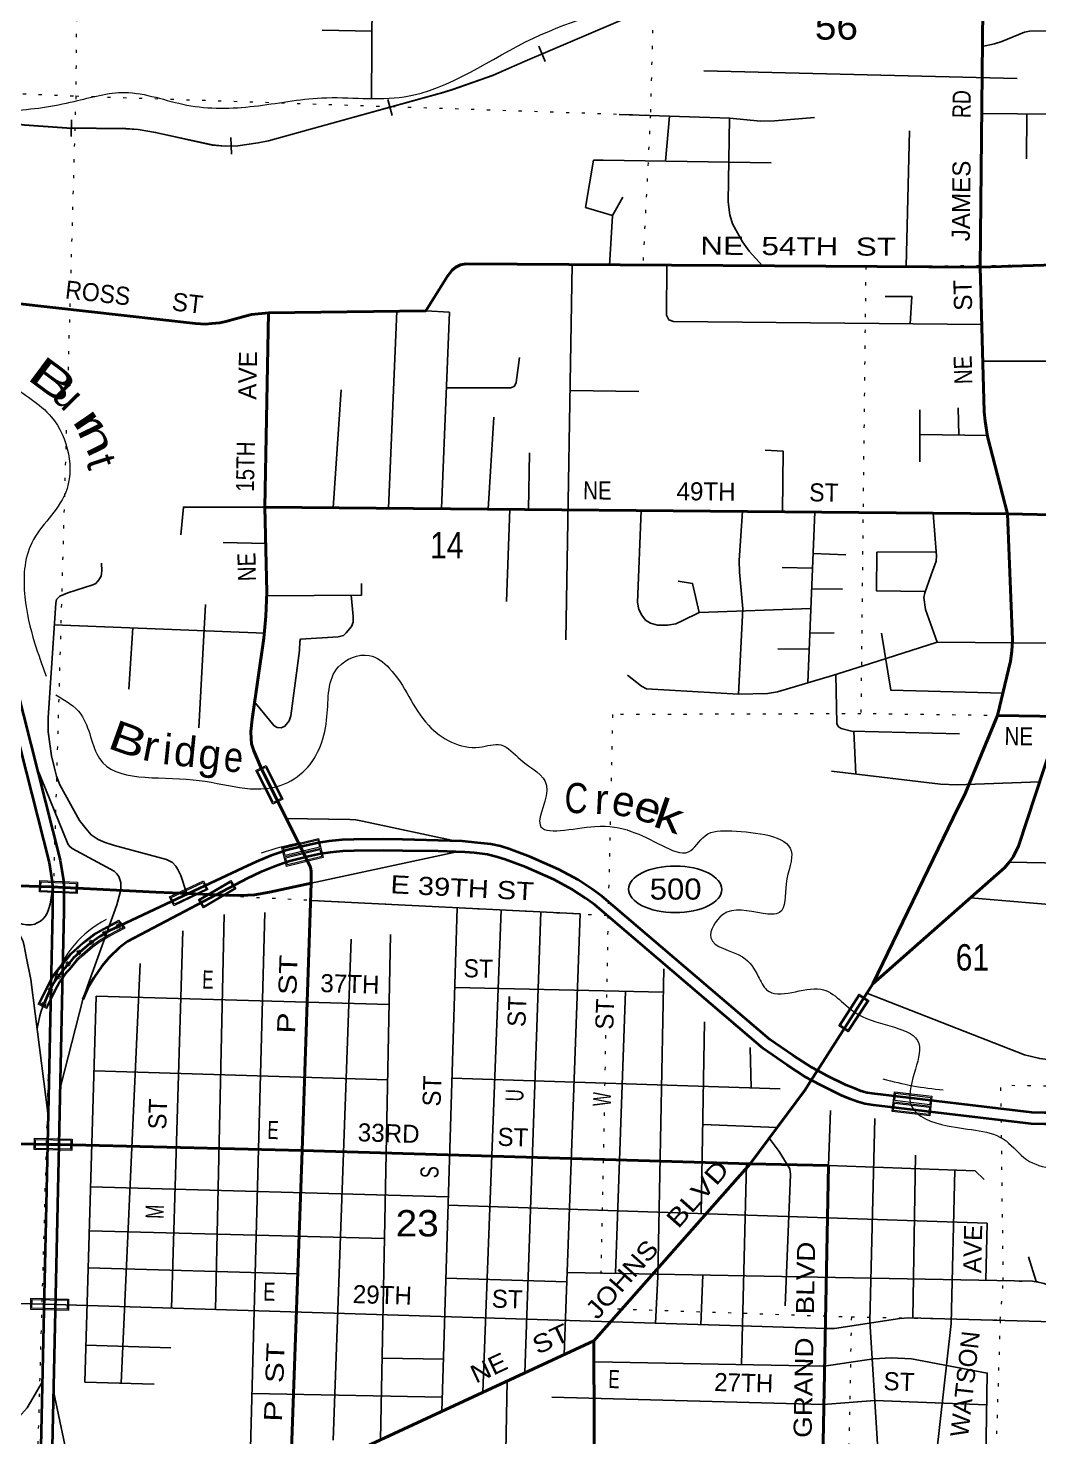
# Model space of a CAD drawing. Header units: feet. Extents: x -481249 to -254670, y -730376 to -544252.
# Drawn here: x -425413 to -418706, y -676807 to -667458 of the extents above; entities that cross this region are included whole.
import ezdxf
from ezdxf.enums import TextEntityAlignment as Align

# ---------------------------------------------------------------- set-up
doc = ezdxf.new("R2010")
doc.units = ezdxf.units.FT
doc.header["$LTSCALE"] = 70
doc.linetypes.add('DOTTED', pattern=[1.5, 0.3, -1.2])
for name, color, linetype, lineweight in [('17', 7, 'Continuous', 25), ('18', 7, 'Continuous', 35), ('19', 7, 'Continuous', 25), ('23', 7, 'Continuous', 70), ('24', 7, 'Continuous', 25), ('26', 7, 'Continuous', 40), ('27', 7, 'Continuous', 13), ('29', 7, 'Continuous', 25), ('34', 7, 'Continuous', 25), ('39', 7, 'Continuous', 13), ('41', 7, 'Continuous', 13), ('55', 7, 'Continuous', 13), ('59', 7, 'Continuous', 13), ('60', 7, 'Continuous', 13), ('61', 7, 'Continuous', 13), ('7', 7, 'DOTTED', 13)]:
    doc.layers.add(name, color=color, linetype=linetype, lineweight=lineweight)
doc.layers.add('30', color=7, linetype='Continuous')

msp = doc.modelspace()

# ---------------------------------------------------------------- linework, layer by layer
at = {"layer": '17'}
msp.add_ellipse((-421119.26, -673172.94), major_axis=(309.24, -1), ratio=0.500121, dxfattribs=at)
at = {"layer": '18'}
for p, q in [((-425184.42, -673713.84), (-425209.7, -674867.49)), ((-425261.96, -673828.95), (-425284.67, -674865.71))]:
    msp.add_line(p, q, dxfattribs=at)
for points in [[(-425833.59, -670486.03), (-425200.63, -672978.96), (-425178.49, -673114.43), (-425176.03, -673161.02)], [(-425887.55, -670578.28), (-425274.12, -672994.26), (-425253.17, -673122.48), (-425251.34, -673157.26)], [(-425251.34, -673157.26), (-425250.81, -673167.23), (-425250.81, -673320.3), (-425261.96, -673828.95)], [(-425176.03, -673161.02), (-425175.81, -673165.25), (-425175.81, -673321.12), (-425184.42, -673713.84)], [(-425284.67, -674865.71), (-425335.22, -677172.4), (-425337.85, -677245.11)], [(-425209.7, -674867.49), (-425260.25, -677174.58), (-425262.95, -677249.18)]]:
    msp.add_lwpolyline(points, dxfattribs=at)
at = {"layer": '19'}
for p, q in [((-425196.39, -674473.88), (-425050.71, -673904.88)), ((-425245.56, -676504.22), (-425094.46, -677218.1))]:
    msp.add_line(p, q, dxfattribs=at)
for points in [[(-425356.59, -672364.69), (-425149.29, -672872.07), (-425139.87, -672886.79), (-425121.18, -672902.07), (-424924.39, -673008.22), (-424843.22, -673053.45), (-424825.56, -673069.35), (-424811.28, -673087.44), (-424804.37, -673107.04), (-424798.48, -673128.83), (-424798.48, -673160.04), (-424800.34, -673185.49), (-424825.3, -673275.14), (-425008.04, -673783.69), (-425050.71, -673904.88)], [(-425627.84, -673150.31), (-425629.01, -673245.72), (-425626.66, -673269.27), (-425623.97, -673283.26), (-425611.36, -673315.21), (-425596.05, -673339.94), (-425578.39, -673363.5), (-425554.85, -673387.06), (-425500.7, -673434.17), (-425465.38, -673478.93), (-425446.55, -673520.15), (-425439.48, -673547.24), (-425426.8, -673618.06), (-425394.48, -673772.31), (-425280.47, -674673.78)], [(-425561.91, -673153.85), (-425564.27, -673259.85), (-425556.03, -673294.01), (-425543.54, -673318.96), (-425511.29, -673361.14), (-425474.8, -673395.3), (-425451.25, -673404.72), (-425423, -673409.43), (-425393.26, -673409.58), (-425368.85, -673404.72), (-425352.37, -673396.48), (-425331.18, -673384.7), (-425316.15, -673371.89), (-425299.39, -673354.08), (-425287.62, -673331.7), (-425277.03, -673306.96), (-425267.3, -673272.36), (-425250.82, -673172.83)], [(-425314.79, -673951.18), (-425327.05, -673980.68), (-425335.29, -674011.89), (-425353.41, -674097.08)], [(-425498.32, -676685.22), (-425459.62, -676657.38), (-425437.09, -676634.57), (-425420.61, -676614.54), (-425319.26, -676444.07)]]:
    msp.add_lwpolyline(points, dxfattribs=at)
at = {"layer": '23', "lineweight": 35}
for points in [[(-423606.33, -672890.6), (-423696.27, -672914.17), (-423748.06, -672930.07), (-423800.13, -672949), (-423901.05, -672991.3), (-423991.67, -673032.51), (-424349.65, -673201.14)], [(-422928.4, -672842.7), (-423055.56, -672840.34), (-423251.02, -672842.7), (-423328.73, -672845.05), (-423418.67, -672853.17), (-423486.51, -672863.9), (-423597.42, -672888.27), (-423606.33, -672890.6)], [(-420176.24, -674375.66), (-420212.74, -674356.57), (-420337.49, -674276.5), (-420490.42, -674169.58), (-421606.16, -673217.96), (-421671.24, -673170.96), (-421763.86, -673109.63), (-421890.96, -673041.34), (-422082.78, -672956.46), (-422222.84, -672904.75), (-422279.33, -672885.91), (-422342.88, -672874.14), (-422431.67, -672864.57), (-422532.78, -672854.48), (-422928.4, -672842.7)], [(-423572.07, -672959.49), (-423579.86, -672961.2), (-423675.75, -672986.33), (-423724.23, -673001.21), (-423772.81, -673018.87), (-423871.02, -673060.04), (-423960.16, -673100.57), (-424165.54, -673208.84)], [(-422929.79, -672917.69), (-423055.8, -672915.35), (-423249.43, -672917.69), (-423324.22, -672919.95), (-423409.43, -672927.64), (-423472.59, -672937.63), (-423572.07, -672959.49)], [(-420216.74, -674439.12), (-420250.45, -674421.49), (-420379.25, -674338.82), (-420536.35, -674228.98), (-421652.53, -673276.99), (-421713.92, -673232.65), (-421802.39, -673174.07), (-421923.93, -673108.76), (-422110.97, -673026), (-422247.7, -672975.52), (-422298.11, -672958.71), (-422365.97, -672940.94), (-422453.16, -672931.83), (-422516.29, -672927.51), (-422692.28, -672919.15), (-422929.79, -672917.69)], [(-424349.65, -673201.14), (-424879.03, -673450.51), (-424937.54, -673485.7), (-425007.1, -673534.43), (-425066.09, -673586.04), (-425113.52, -673630.65), (-425150.73, -673673.41), (-425154.26, -673678.13), (-425184.42, -673713.84)], [(-424165.54, -673208.84), (-424754.02, -673519.08), (-424807.54, -673558.03), (-424875.65, -673626.18), (-424924.3, -673682.17), (-424977.82, -673760.06), (-425016.74, -673825.78), (-425050.71, -673904.88)], [(-425184.42, -673713.84), (-425211.95, -673746.44), (-425249.55, -673801.51), (-425261.96, -673828.95)], [(-425261.96, -673828.95), (-425283.76, -673877.18), (-425314.79, -673951.18)], [(-416778.82, -674372.82), (-418306.21, -674628.56), (-418434.24, -674644.52), (-418581.6, -674656.82), (-418668.69, -674656.82), (-418752.24, -674654.91), (-419793.78, -674530.83), (-419845.56, -674523.76), (-419884.32, -674512.19), (-419927.94, -674495.51), (-419984.43, -674471.96), (-420111.14, -674409.7), (-420176.24, -674375.66)], [(-416783.27, -674450.06), (-418295.37, -674702.79), (-418426.48, -674719.13), (-418578.48, -674731.82), (-418669.55, -674731.82), (-418757.55, -674729.81), (-419803.29, -674605.23), (-419861.45, -674597.29), (-419908.47, -674583.25), (-419955.77, -674565.16), (-420015.43, -674540.29), (-420145.06, -674476.6), (-420216.74, -674439.12)]]:
    msp.add_lwpolyline(points, dxfattribs=at)
at = {"layer": '24'}
msp.add_line((-422568.26, -672925.04), (-423536.19, -673131.85), dxfattribs=at)
msp.add_lwpolyline([(-423700.04, -672702.17), (-423277.71, -672709.1), (-423239.13, -672712.74), (-423195.57, -672719.8), (-422573.38, -672853.27)], dxfattribs=at)
at = {"layer": '26'}
for p, q in [((-423819.23, -669347.52), (-423843.14, -670636.27)), ((-418557.91, -672025.11), (-418980.75, -672019.9)), ((-426728.8, -673115.8), (-425251.34, -673157.26)), ((-423595.33, -674905.84), (-423667.44, -676955.47)), ((-423595.33, -674905.84), (-420621.29, -674995.47))]:
    msp.add_line(p, q, dxfattribs=at)
for points in [[(-418880.62, -666915.33), (-419033.21, -667138.32), (-419061.49, -667187.07), (-419073.24, -667230.2), (-419079.02, -667328.77), (-419096.8, -669043.61)], [(-418612.9, -667044.08), (-418603.54, -669028.87), (-419096.8, -669043.61)], [(-423819.23, -669347.52), (-423931.3, -669358.24), (-423973.99, -669369.43), (-424101.74, -669404.27), (-424141.18, -669414.2), (-424195.34, -669418.91), (-424235.37, -669421.27), (-424301.83, -669418), (-425485.99, -669284.68), (-425561.12, -669269.31), (-425638.82, -669248.11), (-425688.28, -669231.61), (-425743.03, -669203.83), (-425791.89, -669158.58), (-425833.76, -669088.88), (-425850.76, -669031.36), (-425852.3, -668954.78), (-425831.81, -668723.18), (-426013.51, -668701.14)], [(-418603.54, -669028.87), (-418586.02, -669325.07), (-418555.41, -669690.26), (-418519.51, -670690.56), (-418915.26, -670680.08), (-423843.14, -670636.27)], [(-419096.8, -669043.61), (-422508.16, -669022.62), (-422543.48, -669028.42), (-422574.37, -669043.86), (-422599.99, -669063.76), (-422630.99, -669103.17), (-422773.42, -669333.38), (-423819.23, -669347.52)], [(-419096.8, -669043.61), (-419068.75, -670003.61), (-419062.59, -670066.88), (-419047.56, -670168.54), (-418915.26, -670680.08)], [(-423843.14, -670636.27), (-423829.23, -671200), (-423835.11, -671360), (-423848.52, -671505.55), (-423926.31, -672044.26), (-423936.37, -672125.75), (-423934.02, -672175.22), (-423930.08, -672208.09), (-423915.18, -672252.98), (-423863.88, -672372.72), (-423606.33, -672890.6), (-423572.07, -672959.49), (-423539.04, -673025.9)], [(-418915.26, -670680.08), (-418880.32, -671517.84), (-418885.05, -671592.79), (-418894.47, -671658.76), (-418980.75, -672019.9)], [(-419808.65, -673799.59), (-419275.97, -672698.98), (-419193.18, -672533.52), (-418980.75, -672019.9)], [(-418557.91, -672025.11), (-418840.32, -672887.46), (-418875.86, -672956.8), (-418901.55, -672991.13), (-418932.16, -673028.83), (-419808.65, -673799.59)], [(-423539.04, -673025.9), (-423534.04, -673054.02), (-423536.19, -673131.85), (-423595.33, -674905.84)], [(-425251.34, -673157.26), (-425248.34, -673157.34), (-425176.03, -673161.02), (-424566.1, -673192.08)], [(-424165.54, -673208.84), (-424016.75, -673215.07), (-423956.71, -673212.72), (-423911.97, -673209.18), (-423811.91, -673191.51), (-423536.19, -673131.85)], [(-424566.1, -673192.08), (-424349.65, -673201.14), (-424165.54, -673208.84)], [(-419808.65, -673799.59), (-420176.24, -674375.66), (-420216.74, -674439.12)], [(-420216.74, -674439.12), (-420258.11, -674503.96), (-420621.29, -674995.47)], [(-427049.59, -674726.72), (-427046.24, -674726.87), (-426588.58, -674822.91), (-426489.61, -674837.09), (-425284.67, -674865.71), (-425209.7, -674867.49), (-423595.33, -674905.84)], [(-420621.29, -674995.47), (-421659.61, -676168.82), (-421654.18, -677331.99)], [(-420621.29, -674995.47), (-420103.11, -675006.76), (-420150.83, -677530.88)], [(-421659.61, -676168.82), (-423260.52, -676912.23), (-423285.27, -676927.82), (-423313.62, -676961.47), (-423370.63, -677056.75)]]:
    msp.add_lwpolyline(points, dxfattribs=at)
at = {"layer": '29'}
for p, q in [((-423129.99, -666989.12), (-423134.09, -667924.36)), ((-423132.13, -667477.49), (-423461.08, -667471)), ((-420928.85, -667741.49), (-418850.09, -667791.01)), ((-421157.8, -668041.88), (-421184.62, -668340.36)), ((-419086.23, -668024.16), (-418608.25, -668029.57)), ((-418786.76, -668027.55), (-418787.88, -668325.31)), ((-419565.6, -668138.64), (-419587.06, -669040.59)), ((-421535.02, -668701.89), (-421467.71, -668578.75)), ((-421554.59, -669033.42), (-421535.04, -668703.89)), ((-421802.1, -669026.96), (-421845.31, -671516.24)), ((-422966.79, -669335.99), (-423021.18, -670643.58)), ((-419078.53, -669668.98), (-418557.31, -669667.61)), ((-423336.91, -669858.6), (-423389.68, -670640.3)), ((-421816.59, -669861.71), (-421361.68, -669868.97)), ((-419496.19, -669991.39), (-419495.35, -670335.77)), ((-419241.97, -669977.26), (-419237.81, -670158.03)), ((-422323.21, -670039.95), (-422360.97, -670649.45)), ((-419048.66, -670161.07), (-419495.79, -670153.89)), ((-422085.49, -670276.35), (-422093.98, -670651.82)), ((-422217.84, -670650.72), (-422238.43, -671261.98)), ((-420192.19, -670668.73), (-420239.06, -671802.39)), ((-423837.17, -670878.3), (-424119.25, -670871.63)), ((-419987.86, -670953.72), (-420203.63, -670945.39)), ((-420207.59, -671041.1), (-420408.61, -671036.89)), ((-420008.31, -671181.31), (-420213.29, -671178.99)), ((-424279.89, -672100.34), (-424235.99, -671283.33)), ((-425239.77, -671418), (-423845.55, -671473.34)), ((-424718.58, -671438.69), (-424745.39, -671845.45)), ((-420063.49, -671471.58), (-420225.43, -671472.63)), ((-420229.81, -671578.5), (-420438.43, -671576.14)), ((-419934.98, -672123.62), (-419920.78, -672408.87)), ((-423534.27, -673247.29), (-421750.86, -673335.11)), ((-424112.23, -673339.17), (-424170.67, -675961.26)), ((-423842.19, -673326.24), (-423937.06, -676882.26)), ((-422565.92, -673294.97), (-422668.7, -676637.41)), ((-422274.13, -673309.34), (-422395.38, -676510.49)), ((-422010.3, -673322.33), (-422118.11, -676381.73)), ((-421750.86, -673335.11), (-421856.53, -676260.26)), ((-424387.32, -673447.97), (-424462.62, -675952.11)), ((-423270.3, -673504.58), (-423388.16, -676828.73)), ((-423008.06, -673473.58), (-423074.36, -676825.78)), ((-424669.56, -673664.61), (-424795.77, -676451.5)), ((-422582.2, -673824.37), (-421198.16, -673855.62)), ((-424961.05, -673882.95), (-425037.54, -676444.82)), ((-424961.05, -673882.95), (-423017.23, -673937.18)), ((-421448.23, -673849.97), (-421514.64, -675721.26)), ((-420925.01, -674052.75), (-420946.74, -675324.93)), ((-420620.94, -674222.06), (-420614.94, -674490.41)), ((-423027.11, -674436.89), (-424975.79, -674376.55)), ((-420422.41, -674496.66), (-422600.7, -674425.89)), ((-420088.17, -674640.9), (-420103.11, -675006.76)), ((-420936.65, -674733.99), (-420441.92, -674752.72)), ((-419524.39, -674937.05), (-419542.79, -676017.36)), ((-420646.8, -674994.7), (-420679.66, -676328.89)), ((-424998.82, -675147.98), (-422624.9, -675213.15)), ((-425007.53, -675439.67), (-423047.93, -675489.51)), ((-418723.8, -675775.92), (-418774.57, -675611.93)), ((-425014.88, -675685.88), (-423624.15, -675725.12)), ((-422641.52, -675753.63), (-421839.14, -675778.89)), ((-420936.57, -675732.22), (-420949.12, -676062.24)), ((-425030.2, -676198.86), (-424467.19, -676216.96)), ((-423063.66, -676284.81), (-422658.06, -676291.3)), ((-425037.54, -676444.82), (-424577.75, -676457.53)), ((-422234.22, -676435.65), (-422248.86, -677252.04)), ((-423927.36, -676518.78), (-422665.79, -676542.92))]:
    msp.add_line(p, q, dxfattribs=at)
for points in [[(-419081.62, -667579.16), (-418999.56, -667561.49), (-418952.45, -667547.39), (-418800.62, -667483.8), (-418768.73, -667478.17), (-418588.77, -667476.21), (-416006.58, -667488.01)], [(-420194.45, -668051.58), (-420461.29, -668073.16), (-420552.59, -668075.5), (-420756.3, -668055.21), (-421492.3, -668030.77)], [(-420540, -669034.73), (-420628.42, -668937.48), (-420673.19, -668875.53), (-420739.05, -668756.14), (-420757.89, -668697.26), (-420768.29, -668610.65), (-420758.14, -668055.03)], [(-421535.02, -668701.89), (-421714.38, -668647.9), (-421661.01, -668334.74), (-421597.02, -668333.47), (-420483.6, -668352.07)], [(-421174.56, -669030.83), (-421176.87, -669362.58), (-421162.62, -669393.59), (-421130.74, -669403.94), (-419085.64, -669425.47)], [(-419725.42, -669237.99), (-419549.48, -669237.99), (-419561.06, -669420.46)], [(-422773.42, -669333.38), (-422617.47, -669343.73), (-422669.21, -670646.71)], [(-422637.35, -669844.29), (-422209.14, -669845.39), (-422186.71, -669834.77), (-422174.77, -669809.8), (-422152.99, -669644.17)], [(-420522.5, -670257.52), (-420402.29, -670265.54), (-420406.62, -670666.82)], [(-423843.14, -670636.27), (-424382.89, -670636.12), (-424398.93, -670819.83)], [(-421344.22, -670658.49), (-421369.91, -671269.04), (-421360.49, -671316.14), (-421341.73, -671354.07), (-421315.77, -671386.79), (-421282.81, -671405.63), (-421236.47, -671419.21), (-421169.83, -671419.76), (-421115.69, -671410.34), (-421074.22, -671391.07), (-420959.66, -671336.41), (-420218.7, -671310.04)], [(-420671.85, -670664.46), (-420694.34, -670991.14), (-420692.85, -671067.64), (-420671.49, -671311.7), (-420699.9, -671876.95)], [(-419408.55, -670675.69), (-419386.13, -670960.53), (-419387.92, -670994.67), (-419421.48, -671086.03), (-419463.25, -671204.28), (-419469.07, -671235.38), (-419457.94, -671315.45), (-419380.31, -671532.16)], [(-419388.33, -670932.53), (-419781.03, -670935.8), (-419783.38, -671192.5), (-419460.78, -671197.28)], [(-424362.87, -673197.4), (-424399.36, -673080.79), (-424418.92, -673041.92), (-424433.51, -673019.54), (-424455.86, -672994.74), (-424496.17, -672975.09), (-424839.07, -672883.28), (-424903.1, -672862.85), (-424947.83, -672841.65), (-424994.91, -672811.04), (-425027.79, -672771.22), (-425072.59, -672716.83), (-425202.05, -672478.97), (-425225.59, -672422.45), (-425241.29, -672361.12), (-425258.54, -672288.21), (-425279.72, -672126.88), (-425279.76, -672034.93), (-425238.98, -671405.87), (-425229.56, -671274.07), (-425225.59, -671249.62), (-425202.05, -671228.42), (-425150.84, -671205.02), (-424984.33, -671152.94), (-424964.3, -671143.64), (-424943.12, -671120.08), (-424928.99, -671094.18), (-424923.35, -671059.71), (-424926.78, -671007.71)], [(-421099.36, -671126.99), (-421003.57, -671144.06), (-420959.66, -671336.41)], [(-423269.01, -671221.63), (-423257.15, -671360.36), (-423255.37, -671400.34), (-423267.88, -671428.19), (-423302.45, -671471), (-423321.28, -671487.48), (-423356.6, -671497.13), (-423606.1, -671513.39), (-423610.85, -671528.22), (-423613.49, -671588.15), (-423669.66, -672022.09), (-423680.51, -672055.04), (-423709.67, -672090.39), (-423735, -672102.38), (-423761.46, -672099.81), (-423780.83, -672087.87), (-423905.16, -671936.58)], [(-423828.59, -671226.13), (-423201.67, -671221.09), (-423201.23, -671143.64)], [(-418945.13, -671870.82), (-419689.64, -671850.42), (-419751.56, -671474)], [(-421436, -671752.7), (-421344.01, -671824.84), (-421309.01, -671842.07), (-420699.59, -671876.95), (-420506.03, -671874.3), (-420439.51, -671861.91), (-420076.47, -671754.11), (-419829.72, -671676.96), (-419380.31, -671532.16), (-418123.87, -671544.6), (-418083.86, -671549.31), (-418051.07, -671561.2), (-418005.33, -671583.71), (-417780.57, -671692.17), (-417747.25, -671704.74), (-417700.78, -671709.06), (-417476.97, -671719.59)], [(-419232.94, -672141.37), (-419948.5, -672123.28), (-420018.3, -672106.5), (-420037.58, -672091.56), (-420047.92, -672072.19), (-420054.09, -671747.11)], [(-420083.33, -672389.55), (-419358.5, -672475.69), (-419251.38, -672480.15), (-418700.55, -672460.68)], [(-416103.51, -672908.19), (-417107.79, -672894.88), (-417180.14, -672930.04), (-417321.19, -673005.93), (-417351.79, -673015.35), (-417381.02, -673017.69), (-417493.01, -673020.42), (-418902.63, -672992.46)], [(-416111.88, -673376.05), (-417802.41, -673344.67), (-419159.86, -673229.06)], [(-421195.11, -673699.95), (-421235.17, -675743.95), (-421249.09, -676052.84)], [(-417775.1, -673738.87), (-418025, -673734.24), (-418044.66, -673745.62), (-418087.91, -674232.76), (-418126.56, -674294.28), (-418632.3, -674304.18), (-418700.38, -674295.77), (-418801.79, -674271.2), (-419848.79, -673862.49)], [(-419794.3, -674693.07), (-419826.83, -676039.68), (-419729.73, -677601.6), (-419776.59, -678608.3)], [(-420495.11, -674824.7), (-420430.47, -674913.7), (-420359.74, -675028.41), (-420355.33, -675065.4), (-420389.54, -675937.38)], [(-420103.11, -675006.76), (-419128.94, -675040.68), (-419068.93, -675098.99)], [(-419264.31, -675035.97), (-419287.17, -676053.79), (-419435.39, -677375.11), (-419437.88, -677605.72)], [(-422626.6, -675268.2), (-419050.07, -675388.98), (-419057.93, -675767.84)], [(-425305.77, -675925.68), (-426451.07, -675896.72), (-426593, -675895.12), (-426677.9, -675886.2), (-426776.76, -675843.81), (-426844.2, -675828.32), (-430604.43, -675713.63)], [(-421836.84, -675715.15), (-418748.77, -675773.7), (-418702.87, -675781.35), (-418671.1, -675789.59), (-418621.66, -675809.02), (-418519.34, -675860.64), (-418478.08, -675889.69), (-418447.47, -675917.36), (-418427.47, -675940.91), (-418410.56, -675969.79), (-418382.74, -676026.87), (-418373.33, -676050.42), (-418371.7, -676074.15), (-418391.57, -678099.7)], [(-425305.77, -675925.68), (-420115.26, -676088.38), (-420062.26, -676087.52), (-419629.14, -676021.57), (-419568.67, -676016.63), (-418373.43, -676050.18)], [(-421652.33, -676309.48), (-420129.95, -676338.02), (-419803.54, -676289.76), (-419686.81, -676282.4), (-419551.62, -676288.61), (-419048.91, -676383.67), (-419092.12, -679103.7)], [(-421937.57, -676543.38), (-420136.69, -676591.75), (-419795.09, -676565.01), (-419052.26, -676594.23)]]:
    msp.add_lwpolyline(points, dxfattribs=at)
at = {"layer": '34'}
for p, q in [((-421981.81, -667678.71), (-422025.08, -667576.91)), ((-422997.8, -668037.74), (-423027.28, -667931.13)), ((-425126.94, -668177.68), (-425125.89, -668067.08)), ((-424064.11, -668294.04), (-424067.19, -668183.47))]:
    msp.add_line(p, q, dxfattribs=at)
at = {"layer": '34', "lineweight": 13}
msp.add_lwpolyline([(-427469.23, -667422.72), (-427375.01, -667519.34), (-427281.21, -667601.61), (-427212.48, -667648.96), (-427139.46, -667686.67), (-427052.55, -667718.11), (-425644.79, -668067.8), (-425527.95, -668090.03), (-425436.41, -668101.45), (-425157.54, -668121.28), (-424765.09, -668125.01), (-424683.8, -668130.64), (-424567.22, -668150.94), (-424191.08, -668234.15), (-424105.54, -668241.67), (-424020.75, -668239.31), (-423887.02, -668219.61), (-423818.17, -668206.32), (-422654.54, -667884.63), (-422591.62, -667864.55), (-422327.13, -667771.51), (-422115.13, -667677.25), (-421377.85, -667363.81)], dxfattribs=at)
at = {"layer": '34'}
msp.add_lwpolyline([(-427468.41, -667421.98), (-427374.25, -667518.54), (-427280.53, -667600.74), (-427211.91, -667648.01), (-427139.02, -667685.66), (-427052.23, -667717.06), (-425644.55, -668066.73), (-425527.78, -668088.94), (-425436.3, -668100.35), (-425157.5, -668120.18), (-424765.05, -668123.91), (-424683.67, -668129.55), (-424567.01, -668149.86), (-424190.91, -668233.06), (-424105.51, -668240.57), (-424020.85, -668238.21), (-423887.2, -668218.53), (-423818.42, -668205.25), (-422654.85, -667883.58), (-422591.97, -667863.51), (-422327.54, -667770.49), (-422115.57, -667676.24), (-421378.3, -667362.8)], dxfattribs=at)
at = {"layer": '34', "lineweight": 13}
msp.add_spline([(-432847.71, -662756.42), (-432674.48, -663083.28), (-432481.63, -663365.9), (-432167.13, -663593.33), (-431805.17, -663644.08), (-431383.9, -663829.48), (-431056.74, -664126.89), (-430678.25, -664452.87), (-430456.11, -664654.11), (-429929.93, -664924.66), (-429443.09, -665273.69), (-429144.94, -665683.51), (-428770.46, -665900.38), (-428287.83, -666336.56), (-427505.64, -667229.62), (-427207.53, -667527.29), (-426943.9, -667667.07), (-426723.25, -667706.11), (-426239.87, -667896.96), (-425529.95, -668004.64), (-425106.94, -667943.7), (-424772.04, -667884.57), (-424360.73, -667967.94), (-423913.07, -667975.88), (-423464.97, -667920.73), (-422918.32, -667912.75), (-422058.72, -667523.42), (-421249.45, -667214.65), (-420973.39, -667069.95), (-420280.94, -666577.01), (-419518.8, -666039.38), (-418665.6, -665383.76), (-418105.91, -664936.09), (-417498.66, -664431.91), (-416842.11, -664062.46), (-416290.75, -663688.97), (-415977.06, -663496.87), (-415939.46, -663475.66)], degree=3, dxfattribs=at)
at = {"layer": '39'}
for points in [[(-425948.59, -669307.72), (-425811.99, -669294.97), (-425775.24, -669409.3), (-425537.71, -669815.69), (-425258.21, -670038.69), (-425165.69, -670543.35), (-425389.17, -670872.57), (-425435.03, -671231.78), (-425370.34, -671536.28), (-425293.65, -671757.86)], [(-425229.84, -671882.57), (-425063.58, -672011.39), (-424940.01, -672305.29), (-424318.51, -672445.51), (-423733.11, -672482.12), (-423574.06, -672379.99), (-423430.28, -672025.89), (-423354.75, -671697), (-423150.01, -671621.38), (-423016.95, -671704.82), (-422757.13, -672083.48), (-422418.82, -672229.2), (-422276.71, -672214.82), (-422143.83, -672314.25), (-421973.72, -672484.05), (-422016.52, -672745.37), (-421652.76, -672755.48), (-421411.19, -672788.2), (-421206.28, -672882.45), (-421030.79, -672924.4), (-420921.67, -672817.72), (-420743.39, -672785.76), (-420348.95, -672918.13), (-420383.29, -673135.58), (-420427.34, -673326.94), (-420535.38, -673333.71), (-420805.38, -673342.64), (-420883.01, -673495.64), (-420672.44, -673621.93), (-420567.87, -673751.02), (-420512.85, -673839.58), (-420152.92, -673835.66), (-419906.81, -674002.32), (-419503.04, -674196.75), (-419533.16, -674394.26), (-419551.51, -674611.89), (-419315, -674742.47), (-418924.21, -674842.82), (-418787.59, -674966.27), (-418418.34, -675024.41), (-418096.94, -675070.02), (-417830.56, -675396.79), (-417931.11, -675635.47), (-417938.06, -675909.19), (-417741.23, -676011.34), (-417612.45, -676120.72), (-417610.18, -676280.62), (-417529.25, -676377.46), (-417374.38, -676477.14), (-417322.67, -676687.57), (-417284.83, -676885.85), (-417017.26, -677102.72)]]:
    msp.add_spline(points, degree=3, dxfattribs=at)
at = {"layer": '55'}
for p, q in [((-425335.38, -673115.48), (-425085.62, -673126.46)), ((-425085.62, -673126.46), (-425088.92, -673201.39)), ((-425371.61, -674825.05), (-425121.68, -674831)), ((-425121.68, -674831), (-425123.47, -674905.98)), ((-425396.43, -675961.08), (-425394.59, -675886.1)), ((-425146.51, -675967.22), (-425396.43, -675961.08))]:
    msp.add_line(p, q, dxfattribs=at)
for points in [[(-425088.92, -673201.39), (-425338.68, -673190.41), (-425335.38, -673115.48)], [(-425123.47, -674905.98), (-425373.4, -674900.02), (-425371.61, -674825.05)], [(-425394.59, -675886.1), (-425144.67, -675892.24), (-425146.51, -675967.22)]]:
    msp.add_lwpolyline(points, dxfattribs=at)
for points in [[(-425330.33, -673182.76), (-425327.73, -673123.82), (-425093.96, -673134.1), (-425096.56, -673193.04)], [(-425363.8, -674833.23), (-425129.86, -674838.8), (-425131.27, -674897.79), (-425365.21, -674892.21)], [(-425386.79, -675894.29), (-425152.86, -675900.03), (-425154.3, -675959.02), (-425388.23, -675953.28)]]:
    msp.add_lwpolyline(points, close=True, dxfattribs=at)
at = {"layer": '59'}
for p, q in [((-423729.06, -672894.39), (-423486.02, -672835.81)), ((-423698.6, -673020.77), (-423729.06, -672894.39)), ((-423713.83, -672957.58), (-423470.79, -672899)), ((-423486.02, -672835.81), (-423455.56, -672962.19)), ((-423455.56, -672962.19), (-423698.6, -673020.77)), ((-423591.72, -672930.72), (-423591.82, -672930.34)), ((-424474.25, -673223.91), (-424248.72, -673116.04)), ((-424282.21, -673241.04), (-424067.14, -673113.6)), ((-424248.72, -673116.04), (-424220.67, -673174.68)), ((-424067.14, -673113.6), (-424034, -673169.51)), ((-424769.65, -673428.71), (-424811.98, -673377.8)), ((-425288.71, -673964.2), (-425346.86, -673935.16)), ((-419678.79, -674646.93), (-419663.82, -674517.8)), ((-419671.31, -674582.37), (-419422.97, -674611.15)), ((-419663.82, -674517.8), (-419415.49, -674546.59)), ((-419415.49, -674546.59), (-419430.46, -674675.72)), ((-419430.46, -674675.72), (-419678.79, -674646.93))]:
    msp.add_line(p, q, dxfattribs=at)
for points in [[(-423719.41, -672900.29), (-423491.92, -672845.45), (-423480.43, -672893.09), (-423707.93, -672947.93)], [(-423704.18, -672963.48), (-423476.68, -672908.64), (-423465.2, -672956.28), (-423692.69, -673011.12)], [(-424463.58, -673227.67), (-424252.48, -673126.7), (-424231.33, -673170.91), (-424442.43, -673271.88)], [(-424271.24, -673243.84), (-424069.94, -673124.56), (-424044.96, -673166.7), (-424246.26, -673285.99)], [(-419656.79, -674526.66), (-419424.35, -674553.61), (-419429.99, -674602.28), (-419662.43, -674575.34)], [(-419664.28, -674591.23), (-419431.84, -674618.17), (-419437.48, -674666.85), (-419669.92, -674639.9)]]:
    msp.add_lwpolyline(points, close=True, dxfattribs=at)
for points in [[(-424220.67, -673174.68), (-424446.2, -673282.55), (-424474.25, -673223.91)], [(-424034, -673169.51), (-424249.07, -673296.96), (-424282.21, -673241.04)], [(-425346.86, -673935.17), (-425258.2, -673757.57), (-425234.31, -673724.06), (-425132.98, -673598.93), (-425050.66, -673525), (-424978.23, -673469.23), (-424914.1, -673433.13), (-424811.98, -673377.8)], [(-425336.12, -673931.57), (-425251.32, -673761.7), (-425227.94, -673728.9), (-425127.16, -673604.46), (-425045.54, -673531.15), (-424973.8, -673475.92), (-424910.23, -673440.13), (-424813.94, -673387.95), (-424782.1, -673426.24)], [(-424782.1, -673426.24), (-424875.6, -673475.6), (-424945.76, -673516.44), (-424988.56, -673548.2), (-425057.14, -673607.35), (-425091.93, -673638.94), (-425141.44, -673699.94), (-425162.81, -673722.5), (-425209.83, -673788.35), (-425236.74, -673838.21), (-425292.38, -673953.42), (-425336.12, -673931.57)], [(-425288.71, -673964.2), (-425229.61, -673841.85), (-425203.03, -673792.59), (-425156.62, -673727.6), (-425135.42, -673705.22), (-425086.1, -673644.45), (-425051.84, -673613.34), (-424983.56, -673554.45), (-424941.35, -673523.13), (-424871.72, -673482.6), (-424769.65, -673428.71)]]:
    msp.add_lwpolyline(points, dxfattribs=at)
for centre, radius, start, end in [((-423263.11, -674693.11), 1860.53, 100.62617, 108.90448), ((-419145.72, -672314.55), 2197.99, 254.28692, 264.9081)]:
    msp.add_arc(centre, radius, start, end, dxfattribs=at)
at = {"layer": '59', "linetype": 'DOTTED', "lineweight": 100}
msp.add_arc((-424424.66, -674286.71), 952.11, 113.51999, 159.34084, dxfattribs=at)
at = {"layer": '60'}
msp.add_arc((-424570.39, -673998.47), 704.47, 117.55018, 161.89406, dxfattribs=at)
at = {"layer": '61'}
for p, q in [((-423834.34, -672351), (-423722.56, -672574.62)), ((-423811.99, -672479.57), (-423811.64, -672479.4)), ((-423722.56, -672574.62), (-423789.65, -672608.15)), ((-425212.15, -673158.43), (-425212.13, -673158.04)), ((-420034.17, -674079), (-419898.4, -673869.08)), ((-419898.4, -673869.08), (-419835.42, -673909.81)), ((-419934.8, -673994.4), (-419935.13, -673994.19)), ((-425247.54, -674865.51), (-425247.53, -674865.12))]:
    msp.add_line(p, q, dxfattribs=at)
for points in [[(-423789.65, -672608.15), (-423901.42, -672384.53), (-423834.34, -672351)], [(-419835.42, -673909.81), (-419971.2, -674119.73), (-420034.17, -674079)]]:
    msp.add_lwpolyline(points, dxfattribs=at)
for points in [[(-423890.68, -672388.1), (-423837.91, -672361.73), (-423733.29, -672571.04), (-423786.07, -672597.41)], [(-420023.11, -674076.62), (-419896.02, -673880.13), (-419846.47, -673912.18), (-419973.57, -674108.67)]]:
    msp.add_lwpolyline(points, close=True, dxfattribs=at)
at = {"layer": '7'}
for p, q in [((-419855.22, -669039.19), (-419887.28, -672008.06)), ((-425136.24, -669285.87), (-425148.87, -669732.25)), ((-421581.06, -674141.34), (-421588.21, -674499.1)), ((-421591.32, -674654.65), (-421613.92, -675784.6)), ((-418942.22, -675769.91), (-416155.91, -675838.31)), ((-418963.04, -676031.48), (-419038.73, -678412.81))]:
    msp.add_line(p, q, dxfattribs=at)
for points in [[(-425054.66, -662666.59), (-425097.25, -667908.13), (-425130.55, -669084.74)], [(-420887.27, -666427.65), (-421244.49, -666420.92), (-421283.91, -668035.24), (-421334.31, -669029.33), (-419855.57, -669039.19), (-418603.54, -669028.87), (-418618.06, -666484.63), (-418564.82, -663775.29), (-418555.78, -663493.61), (-418383.77, -663487.56)], [(-416006.58, -667488.01), (-417003.41, -667485.57), (-417097.8, -672042.57), (-417580.38, -672038.18), (-419887.28, -672008.06), (-421534.78, -672013.38), (-421544.95, -672459.51)], [(-431340.43, -667655.57), (-430379.13, -667690.44), (-425097.25, -667908.13), (-421283.91, -668035.24)], [(-425160.03, -670126.61), (-425245.95, -673162.45), (-425393, -678450.78), (-425409.79, -681205.88)], [(-421550.97, -672723.5), (-421565.16, -673346.03), (-421576.12, -673894.02)], [(-433049.1, -672926.07), (-430532.51, -673008.66), (-425261.87, -673156.28), (-421565.16, -673346.03)], [(-421502.55, -675957.37), (-419950.48, -676010.3), (-418963.04, -676031.48), (-418942.22, -675769.91), (-418958.23, -674474.71)], [(-416131.78, -674488.52), (-417604.91, -674496.03), (-418958.23, -674474.71)], [(-419950.48, -676010.3), (-420002.44, -678601.75), (-420083.88, -681030.97)]]:
    msp.add_lwpolyline(points, dxfattribs=at)

# ---------------------------------------------------------------- texts
at = {"layer": '17', "width": 1.1}
msp.add_text('500', height=140, dxfattribs=at).set_placement((-421116.55, -673241.25), align=Align.CENTER)
at = {"layer": '27'}
for s, rotation, width, p in [('RD', 89.406, 0.8, (-419159.82, -668055.19)), ('NE  54TH  ST', 359.647, 1.3, (-420953.17, -668960.99)), ('ROSS', 353.576, 0.95, (-425171.84, -669250.49)), ('NE', 91.674, 0.85, (-419146.79, -669818.87)), ('15TH', 88.937, 0.85, (-423914.76, -670535.57)), ('NE', 359.491, 0.85, (-421730.97, -670584.78)), ('ST', 359.491, 0.95, (-420230.33, -670598.39)), ('NE', 91.413, 0.85, (-423900.5, -671126.98)), ('NE', 359.252, 0.85, (-418934.89, -672215.66)), ('P  ST', 88.091, 1.3, (-423642.13, -674131.82)), ('E', 358.639, 0.7, (-423826.69, -674829.71)), ('BLVD', 48.494, 1.25, (-421099.46, -675430.17)), ('JOHNS', 48.494, 1.15, (-421636.12, -676034.93)), ('GRAND   BLVD', 88.917, 1.15, (-420214.69, -676814.51)), ('ST', 24.909, 1.2, (-422032.08, -676262.84)), ('P  ST', 87.985, 1.3, (-423728.74, -676706.86)), ('NE', 24.909, 1.1, (-422442.14, -676454.39))]:
    msp.add_text(s, height=120, rotation=rotation, dxfattribs=dict(at, width=width)).set_placement(p)
for s, rotation, p in [('JAMES', 89.406, (-419164.76, -668872.48)), ('ST', 91.674, (-419148.38, -669331.27)), ('ST', 353.576, (-424464.12, -669330.52)), ('AVE', 88.937, (-423899.94, -669923.97)), ('49TH', 359.491, (-421111.23, -670590.55)), ('33RD', 358.274, (-423227.39, -674844.97)), ('ST', 358.274, (-422300.15, -674874.52))]:
    msp.add_text(s, height=120, rotation=rotation, dxfattribs=at).set_placement(p)
at = {"layer": '30'}
for s, rotation, width, p in [('E 39TH ST', 357.062, 1.2, (-423011.2, -673198.57)), ('ST', 358.707, 0.95, (-422524.63, -673755.97)), ('E', 358.402, 0.7, (-424259.23, -673830.99)), ('U', 87.982, 0.7, (-422127.75, -674582.57)), ('W', 87.967, 0.6, (-421546.89, -674613.92)), ('S', 88.239, 0.75, (-422691.21, -675092.07)), ('M', 88.278, 0.7, (-424514.88, -675361.26)), ('E', 358.205, 0.75, (-423854.66, -675901.87)), ('E', 358.461, 0.7, (-421564.11, -676482.55))]:
    msp.add_text(s, height=120, rotation=rotation, dxfattribs=dict(at, width=width)).set_placement(p)
for s, rotation, p in [('37TH', 358.402, (-423475.69, -673854.76)), ('ST', 87.982, (-422113.68, -674088.11)), ('ST', 87.967, (-421530.65, -674106.25)), ('ST', 88.239, (-422676.58, -674616.08)), ('ST', 88.278, (-424497.06, -674768.62)), ('AVE', 88.713, (-419088.96, -675721.16)), ('29TH', 358.205, (-423260.56, -675918.43)), ('ST', 358.205, (-422338.53, -675948.66)), ('WATSON', 83.6, (-419176.06, -676812.37)), ('27TH', 358.461, (-420862.45, -676502.19)), ('ST', 357.747, (-419739.22, -676495.63))]:
    msp.add_text(s, height=120, rotation=rotation, dxfattribs=at).set_placement(p)
at = {"layer": '41'}
for s, rotation, width, p in [('B', 323.384, 1.75, (-425307.14, -669872.66)), ('r', 304.195, 1.8, (-425082.98, -670128.14)), ('n', 295.89, 1.45, (-425044.79, -670222.55)), ('B', 340.381, 1.35, (-424782.16, -672272.5)), ('r', 349.08, 1.1, (-424616.2, -672321.28)), ('e', 353.749, 0.85, (-424059.46, -672393.18)), ('C', 357.183, 0.8, (-421781, -672667)), ('e', 342.045, 1.15, (-421327.86, -672723.78)), ('k', 341.315, 1.35, (-421191.18, -672780.75))]:
    msp.add_text(s, height=200, rotation=rotation, dxfattribs=dict(at, width=width)).set_placement(p, align=Align.CENTER)
for s, rotation, p in [('u', 314.4, (-425216.05, -669958.44)), ('t', 287.98, (-425020.9, -670364.31)), ('i', 354.317, (-424498.23, -672344.18)), ('d', 354.317, (-424378.38, -672356.56)), ('g', 353.749, (-424216.85, -672375.39)), ('r', 357.122, (-421611.88, -672674.16)), ('e', 349.068, (-421478.66, -672685.6))]:
    msp.add_text(s, height=200, rotation=rotation, dxfattribs=at).set_placement(p, align=Align.CENTER)
at = {"layer": '7'}
for s, width, p in [('56', 1.1, (-420192.86, -667533.99)), ('14', 0.85, (-422745.94, -670977.24)), ('61', 0.85, (-419257.89, -673711.9)), ('23', 1.1, (-422974.64, -675476.79))]:
    msp.add_text(s, height=175, dxfattribs=dict(at, width=width)).set_placement(p)

doc.saveas('drawing.dxf')
